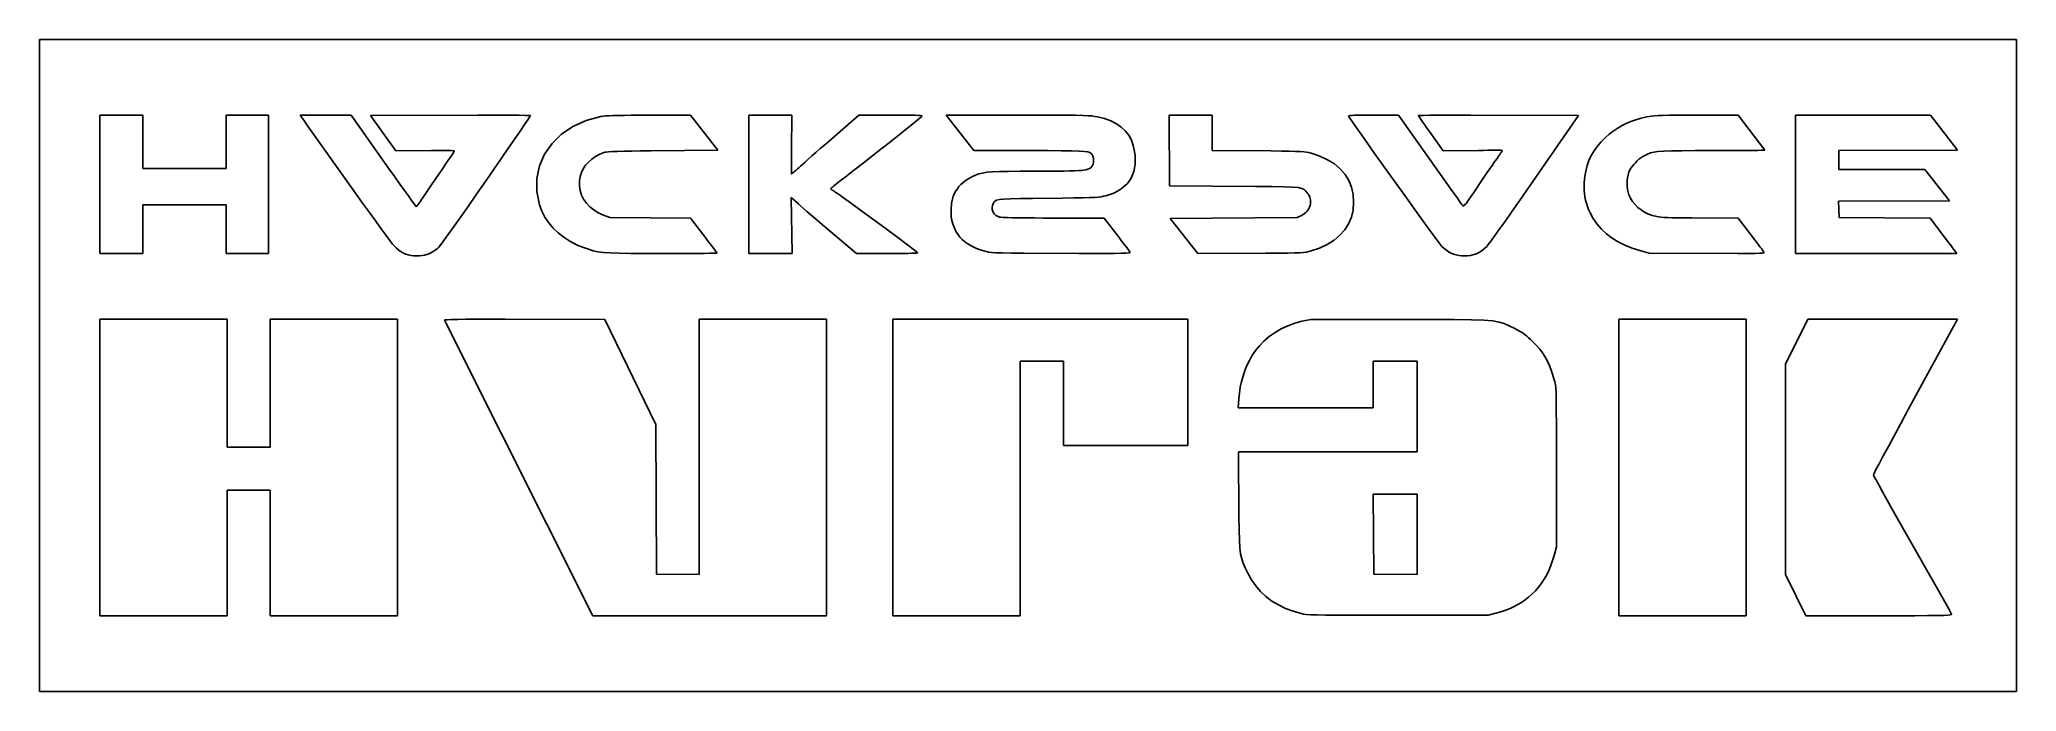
# Model space of a CAD drawing. Extents: x 56 to 960, y 54 to 352.
import ezdxf

# ---------------------------------------------------------------- set-up
doc = ezdxf.new("R2010")
doc.units = 0
doc.layers.get('0').update_dxf_attribs({"linetype": 'CONTINUOUS'})

msp = doc.modelspace()

# ---------------------------------------------------------------- linework, layer by layer
for p, q in [((56.07, 352.16), (56.07, 53.8)), ((960.16, 352.16), (56.07, 352.16)), ((960.16, 53.8), (960.16, 352.16)), ((83.63, 254.2), (83.63, 317.58)), ((83.63, 317.58), (103.33, 317.58)), ((103.33, 317.58), (103.33, 293.17)), ((141.44, 293.17), (141.44, 317.58)), ((141.44, 317.58), (160.71, 317.58)), ((160.71, 317.58), (160.71, 254.2)), ((177.25, 314.75), (175.2, 317.58)), ((175.2, 317.58), (198.61, 317.54)), ((198.61, 317.54), (216.03, 292.82)), ((207.36, 317.37), (256.56, 317.5)), ((219.07, 301.24), (207.36, 317.37)), ((256.56, 317.5), (267.36, 317.5)), ((267.36, 317.5), (271.79, 317.49)), ((271.79, 317.49), (275.43, 317.47)), ((275.43, 317.47), (278.16, 317.45)), ((278.16, 317.45), (279.9, 317.43)), ((280.22, 316.88), (279.3, 315.47)), ((279.9, 317.43), (280.52, 317.39)), ((280.52, 317.39), (280.22, 316.88)), ((305.98, 315.12), (312.69, 316.91)), ((312.69, 316.91), (313.63, 317.05)), ((313.63, 317.05), (314.85, 317.17)), ((314.85, 317.17), (316.4, 317.26)), ((316.4, 317.26), (318.31, 317.35)), ((318.31, 317.35), (320.64, 317.41)), ((320.64, 317.41), (323.42, 317.46)), ((323.42, 317.46), (326.69, 317.5)), ((326.69, 317.5), (330.5, 317.53)), ((330.5, 317.53), (353.82, 317.58)), ((353.82, 317.58), (366.25, 301.52)), ((380.4, 254.2), (380.4, 317.58)), ((380.4, 317.58), (400.17, 317.58)), ((400.17, 317.58), (400.01, 301.67)), ((417.27, 305.86), (430.72, 317.56)), ((430.72, 317.56), (449.28, 317.57)), ((449.28, 317.57), (452.38, 317.56)), ((452.38, 317.56), (454.83, 317.53)), ((454.83, 317.53), (456.7, 317.5)), ((456.7, 317.5), (458.06, 317.44)), ((459.61, 316.99), (458, 315.64)), ((458.06, 317.44), (458.97, 317.36)), ((458.97, 317.36), (459.49, 317.27)), ((459.49, 317.27), (459.68, 317.14)), ((459.68, 317.14), (459.61, 316.99)), ((470.69, 317.58), (512.46, 317.57)), ((483.3, 301.31), (470.69, 317.58)), ((512.46, 317.57), (519.75, 317.56)), ((519.75, 317.56), (525.48, 317.53)), ((525.48, 317.53), (529.87, 317.48)), ((529.87, 317.48), (533.16, 317.41)), ((533.16, 317.41), (535.57, 317.31)), ((535.57, 317.31), (537.35, 317.17)), ((537.35, 317.17), (538.72, 316.99)), ((538.72, 316.99), (539.92, 316.77)), ((539.92, 316.77), (543.13, 315.96)), ((572.89, 285.25), (572.67, 317.58)), ((572.67, 317.58), (592.38, 317.58)), ((592.38, 317.58), (592.38, 301.36)), ((654.74, 317.04), (654.76, 317.17)), ((656.66, 314.19), (654.74, 317.04)), ((654.76, 317.17), (655.01, 317.28)), ((655.01, 317.28), (655.51, 317.37)), ((655.51, 317.37), (656.32, 317.44)), ((656.32, 317.44), (657.45, 317.5)), ((657.45, 317.5), (658.95, 317.53)), ((658.95, 317.53), (660.85, 317.56)), ((660.85, 317.56), (663.18, 317.57)), ((663.18, 317.57), (677.52, 317.58)), ((677.52, 317.58), (701.15, 284.17)), ((686.7, 317.4), (687.32, 317.43)), ((686.76, 317.24), (686.7, 317.4)), ((686.99, 316.83), (686.76, 317.24)), ((687.39, 316.21), (686.99, 316.83)), ((687.32, 317.43), (689.05, 317.46)), ((689.05, 317.46), (691.79, 317.48)), ((691.79, 317.48), (695.42, 317.49)), ((695.42, 317.49), (699.85, 317.5)), ((699.85, 317.5), (710.66, 317.5)), ((710.66, 317.5), (759.85, 317.37)), ((759.85, 317.37), (736.28, 283.25)), ((788.52, 316.12), (791.08, 316.74)), ((791.08, 316.74), (792.15, 316.95)), ((792.15, 316.95), (793.31, 317.11)), ((793.31, 317.11), (794.67, 317.25)), ((794.67, 317.25), (796.35, 317.35)), ((796.35, 317.35), (798.48, 317.43)), ((798.48, 317.43), (801.16, 317.48)), ((801.16, 317.48), (804.53, 317.52)), ((804.53, 317.52), (808.7, 317.54)), ((808.7, 317.54), (832.86, 317.58)), ((832.86, 317.58), (845.04, 301.55)), ((859.17, 254.2), (859.17, 317.58)), ((859.17, 317.58), (920.81, 317.58)), ((920.81, 317.58), (933.24, 301.52)), ((178.38, 313.16), (177.25, 314.75)), ((178.38, 313.16), (200.53, 281.91)), ((275.82, 310.29), (273.37, 306.69)), ((277.81, 313.24), (275.82, 310.29)), ((279.3, 315.47), (277.81, 313.24)), ((290.45, 304.53), (294.78, 308.81)), ((294.78, 308.81), (299.98, 312.39)), ((299.98, 312.39), (305.98, 315.12)), ((450.04, 309.25), (444.63, 304.95)), ((454.65, 312.94), (450.04, 309.25)), ((458, 315.64), (454.65, 312.94)), ((543.13, 315.96), (546, 314.92)), ((546, 314.92), (548.53, 313.64)), ((548.53, 313.64), (550.73, 312.12)), ((550.73, 312.12), (552.6, 310.37)), ((552.6, 310.37), (554.15, 308.37)), ((554.15, 308.37), (555.38, 306.13)), ((660.73, 308.39), (656.66, 314.19)), ((666.32, 300.49), (660.73, 308.39)), ((687.93, 315.4), (687.39, 316.21)), ((688.59, 314.42), (687.93, 315.4)), ((689.37, 313.29), (688.59, 314.42)), ((690.25, 312.03), (689.37, 313.29)), ((691.2, 310.68), (690.25, 312.03)), ((697.94, 301.29), (691.2, 310.68)), ((772.17, 307.37), (773.88, 308.87)), ((773.88, 308.87), (775.67, 310.25)), ((775.67, 310.25), (777.54, 311.51)), ((777.54, 311.51), (779.52, 312.65)), ((779.52, 312.65), (781.6, 313.68)), ((781.6, 313.68), (783.78, 314.6)), ((783.78, 314.6), (786.09, 315.41)), ((786.09, 315.41), (788.52, 316.12)), ((235.29, 301.4), (219.07, 301.24)), ((237.76, 301.41), (235.29, 301.4)), ((239.9, 301.41), (237.76, 301.41)), ((241.71, 301.39), (239.9, 301.41)), ((243.2, 301.36), (241.71, 301.39)), ((244.35, 301.31), (243.2, 301.36)), ((243.55, 297.71), (244.28, 298.8)), ((244.28, 298.8), (244.88, 299.7)), ((245.16, 301.25), (244.35, 301.31)), ((244.88, 299.7), (245.34, 300.4)), ((245.64, 301.18), (245.16, 301.25)), ((245.34, 300.4), (245.64, 300.88)), ((245.77, 301.09), (245.64, 301.18)), ((245.64, 300.88), (245.77, 301.09)), ((270.53, 302.54), (267.36, 297.91)), ((273.37, 306.69), (270.53, 302.54)), ((284.73, 294.28), (287.07, 299.64)), ((287.07, 299.64), (290.45, 304.53)), ((310.38, 298.63), (308.62, 297.43)), ((312.37, 299.68), (310.38, 298.63)), ((314.58, 300.58), (312.37, 299.68)), ((315.17, 300.68), (314.58, 300.58)), ((316.33, 300.78), (315.17, 300.68)), ((318.07, 300.88), (316.33, 300.78)), ((320.39, 300.96), (318.07, 300.88)), ((323.31, 301.04), (320.39, 300.96)), ((326.83, 301.11), (323.31, 301.04)), ((330.97, 301.18), (326.83, 301.11)), ((335.72, 301.24), (330.97, 301.18)), ((366.25, 301.52), (335.72, 301.24)), ((399.99, 299.39), (399.98, 297.29)), ((400.01, 301.67), (399.99, 299.39)), ((407.63, 297.38), (409.3, 298.86)), ((409.3, 298.86), (411.14, 300.49)), ((411.14, 300.49), (413.12, 302.22)), ((413.12, 302.22), (415.17, 304.03)), ((415.17, 304.03), (417.27, 305.86)), ((438.9, 300.42), (433.32, 296.03)), ((444.63, 304.95), (438.9, 300.42)), ((516.99, 301.3), (483.3, 301.31)), ((523.26, 301.29), (516.99, 301.3)), ((528.01, 301.24), (523.26, 301.29)), ((531.46, 301.14), (528.01, 301.24)), ((533.85, 300.98), (531.46, 301.14)), ((535.42, 300.75), (533.85, 300.98)), ((536.4, 300.42), (535.42, 300.75)), ((537.02, 299.98), (536.4, 300.42)), ((537.53, 299.42), (537.02, 299.98)), ((537.63, 299.28), (537.53, 299.42)), ((537.72, 299.07), (537.63, 299.28)), ((537.8, 298.82), (537.72, 299.07)), ((537.88, 298.54), (537.8, 298.82)), ((537.95, 298.22), (537.88, 298.54)), ((555.38, 306.13), (556.28, 303.63)), ((556.28, 303.63), (556.88, 300.88)), ((556.88, 300.88), (557.11, 298.86)), ((557.11, 298.86), (557.19, 296.93)), ((592.38, 301.36), (619.23, 301.16)), ((619.23, 301.16), (623.98, 301.11)), ((623.98, 301.11), (627.68, 301.06)), ((627.68, 301.06), (630.51, 300.98)), ((630.51, 300.98), (632.64, 300.89)), ((632.64, 300.89), (634.23, 300.76)), ((634.23, 300.76), (635.47, 300.59)), ((635.47, 300.59), (636.52, 300.38)), ((636.52, 300.38), (637.56, 300.11)), ((637.56, 300.11), (641.57, 298.79)), ((641.57, 298.79), (645.14, 297.15)), ((672.83, 291.37), (666.32, 300.49)), ((713.97, 301.42), (697.94, 301.29)), ((716.27, 301.44), (713.97, 301.42)), ((718.39, 301.45), (716.27, 301.44)), ((720.28, 301.46), (718.39, 301.45)), ((721.93, 301.46), (720.28, 301.46)), ((723.27, 301.46), (721.93, 301.46)), ((722.63, 297.78), (723.08, 298.42)), ((723.08, 298.42), (723.5, 299.02)), ((724.28, 301.45), (723.27, 301.46)), ((723.5, 299.02), (723.89, 299.58)), ((723.89, 299.58), (724.24, 300.09)), ((724.24, 300.09), (724.54, 300.53)), ((724.91, 301.44), (724.28, 301.45)), ((724.54, 300.53), (724.79, 300.89)), ((724.79, 300.89), (724.98, 301.17)), ((725.13, 301.42), (724.91, 301.44)), ((724.98, 301.17), (725.09, 301.35)), ((725.09, 301.35), (725.13, 301.42)), ((764.66, 296.8), (765.72, 299.07)), ((765.72, 299.07), (767, 301.26)), ((767, 301.26), (768.5, 303.37)), ((768.5, 303.37), (770.23, 305.4)), ((770.23, 305.4), (772.17, 307.37)), ((789.29, 298.64), (788.41, 298.04)), ((790.15, 299.13), (789.29, 298.64)), ((791.45, 299.76), (790.15, 299.13)), ((792.74, 300.26), (791.45, 299.76)), ((794.26, 300.63), (792.74, 300.26)), ((796.22, 300.91), (794.26, 300.63)), ((798.87, 301.09), (796.22, 300.91)), ((802.44, 301.21), (798.87, 301.09)), ((807.15, 301.27), (802.44, 301.21)), ((813.24, 301.3), (807.15, 301.27)), ((825.25, 301.31), (813.24, 301.3)), ((829.32, 301.32), (825.25, 301.31)), ((833.08, 301.34), (829.32, 301.32)), ((836.44, 301.36), (833.08, 301.34)), ((839.35, 301.39), (836.44, 301.36)), ((841.74, 301.43), (839.35, 301.39)), ((843.53, 301.47), (841.74, 301.43)), ((844.65, 301.51), (843.53, 301.47)), ((845.04, 301.55), (844.65, 301.51)), ((933.24, 301.52), (878.87, 301.3)), ((878.87, 301.3), (878.87, 292.74)), ((103.33, 293.17), (141.44, 293.17)), ((216.03, 292.82), (218.53, 289.28)), ((238.64, 290.5), (234.32, 284.15)), ((238.64, 290.5), (240.79, 293.64)), ((240.79, 293.64), (241.79, 295.11)), ((241.79, 295.11), (242.71, 296.47)), ((242.71, 296.47), (243.55, 297.71)), ((267.36, 297.91), (260.26, 287.6)), ((283.5, 288.55), (284.73, 294.28)), ((303.35, 289.41), (303.03, 287.43)), ((303.91, 291.27), (303.35, 289.41)), ((304.73, 293.01), (303.91, 291.27)), ((305.79, 294.62), (304.73, 293.01)), ((307.08, 296.09), (305.79, 294.62)), ((308.62, 297.43), (307.08, 296.09)), ((399.98, 297.29), (399.97, 295.41)), ((399.97, 295.41), (399.97, 293.78)), ((399.97, 293.78), (399.97, 292.45)), ((399.97, 292.45), (399.99, 291.45)), ((399.99, 291.45), (400, 290.82)), ((400, 290.82), (400.03, 290.6)), ((400.03, 290.6), (400.11, 290.66)), ((400.11, 290.66), (400.32, 290.83)), ((400.32, 290.83), (400.63, 291.09)), ((400.63, 291.09), (401.04, 291.45)), ((401.04, 291.45), (401.53, 291.89)), ((401.53, 291.89), (402.1, 292.39)), ((402.1, 292.39), (402.72, 292.95)), ((402.72, 292.95), (403.39, 293.56)), ((403.39, 293.56), (404.09, 294.21)), ((404.09, 294.21), (404.98, 295.02)), ((404.98, 295.02), (406.17, 296.09)), ((406.17, 296.09), (407.63, 297.38)), ((428.37, 292.15), (424.51, 289.16)), ((433.32, 296.03), (428.37, 292.15)), ((481.33, 288.77), (482.5, 289.36)), ((482.5, 289.36), (484.09, 290.07)), ((484.09, 290.07), (485.62, 290.63)), ((485.62, 290.63), (487.29, 291.06)), ((487.29, 291.06), (489.28, 291.38)), ((489.28, 291.38), (491.81, 291.6)), ((491.81, 291.6), (495.05, 291.75)), ((495.05, 291.75), (499.2, 291.83)), ((499.2, 291.83), (504.46, 291.87)), ((504.46, 291.87), (514.62, 291.89)), ((514.62, 291.89), (518.1, 291.91)), ((518.1, 291.91), (521.39, 291.94)), ((521.39, 291.94), (524.43, 291.98)), ((524.43, 291.98), (527.14, 292.04)), ((527.14, 292.04), (529.46, 292.1)), ((529.46, 292.1), (531.34, 292.16)), ((531.34, 292.16), (532.7, 292.23)), ((532.7, 292.23), (533.48, 292.31)), ((533.48, 292.31), (534.54, 292.52)), ((534.54, 292.52), (535.44, 292.79)), ((535.44, 292.79), (536.2, 293.12)), ((536.2, 293.12), (536.83, 293.51)), ((536.83, 293.51), (537.31, 293.99)), ((537.31, 293.99), (537.68, 294.55)), ((537.68, 294.55), (537.93, 295.2)), ((537.93, 295.2), (538.06, 295.95)), ((538.01, 297.88), (537.95, 298.22)), ((538.06, 297.53), (538.01, 297.88)), ((538.09, 297.16), (538.06, 297.53)), ((538.06, 295.95), (538.1, 296.8)), ((538.1, 296.8), (538.09, 297.16)), ((555.96, 290.19), (555.26, 288.75)), ((556.5, 291.73), (555.96, 290.19)), ((556.89, 293.36), (556.5, 291.73)), ((557.12, 295.1), (556.89, 293.36)), ((557.19, 296.93), (557.12, 295.1)), ((645.14, 297.15), (648.26, 295.21)), ((648.26, 295.21), (650.91, 292.97)), ((650.91, 292.97), (653.1, 290.43)), ((653.1, 290.43), (654.82, 287.62)), ((679.63, 281.88), (672.83, 291.37)), ((716.15, 288.34), (718.46, 291.73)), ((718.46, 291.73), (719.52, 293.29)), ((719.52, 293.29), (720.5, 294.71)), ((720.5, 294.71), (721.36, 295.96)), ((721.36, 295.96), (722.08, 297)), ((722.08, 297), (722.63, 297.78)), ((762.51, 286.75), (762.74, 289.42)), ((762.74, 289.42), (763.17, 291.98)), ((763.17, 291.98), (763.81, 294.44)), ((763.81, 294.44), (764.66, 296.8)), ((782.58, 290.18), (782.32, 288.9)), ((782.93, 291.38), (782.58, 290.18)), ((783.38, 292.45), (782.93, 291.38)), ((783.84, 293.26), (783.38, 292.45)), ((784.42, 294.1), (783.84, 293.26)), ((785.1, 294.95), (784.42, 294.1)), ((785.86, 295.79), (785.1, 294.95)), ((786.68, 296.59), (785.86, 295.79)), ((787.53, 297.35), (786.68, 296.59)), ((788.41, 298.04), (787.53, 297.35)), ((878.87, 292.74), (918.22, 292.74)), ((918.22, 292.74), (929.52, 278.4)), ((203.84, 277.29), (200.53, 281.91)), ((218.53, 289.28), (220.85, 286.02)), ((220.85, 286.02), (222.93, 283.09)), ((222.93, 283.09), (224.74, 280.56)), ((224.74, 280.56), (226.23, 278.49)), ((231.23, 279.59), (231.8, 280.43)), ((231.8, 280.43), (232.52, 281.5)), ((234.32, 284.15), (232.52, 281.5)), ((255.93, 281.35), (252.07, 275.8)), ((260.26, 287.6), (255.93, 281.35)), ((283.48, 282.57), (283.5, 288.55)), ((284.73, 276.46), (283.48, 282.57)), ((303.03, 287.43), (302.99, 285.19)), ((302.99, 285.19), (303.29, 283.03)), ((303.29, 283.03), (303.93, 280.98)), ((303.93, 280.98), (304.88, 279.05)), ((417.96, 283.86), (417.95, 283.75)), ((417.95, 283.75), (418.07, 283.66)), ((418.12, 284.07), (417.96, 283.86)), ((418.07, 283.66), (418.29, 283.5)), ((418.41, 284.37), (418.12, 284.07)), ((418.29, 283.5), (418.6, 283.28)), ((418.82, 284.74), (418.41, 284.37)), ((418.6, 283.28), (418.98, 283.01)), ((419.34, 285.19), (418.82, 284.74)), ((418.98, 283.01), (419.44, 282.7)), ((419.95, 285.69), (419.34, 285.19)), ((419.44, 282.7), (419.95, 282.35)), ((420.64, 286.24), (419.95, 285.69)), ((419.95, 282.35), (420.51, 281.97)), ((420.51, 281.97), (421.11, 281.58)), ((421.41, 286.82), (420.64, 286.24)), ((421.11, 281.58), (421.73, 281.16)), ((422.23, 287.43), (421.41, 286.82)), ((421.73, 281.16), (423.7, 279.77)), ((424.51, 289.16), (422.23, 287.43)), ((473.71, 279.79), (473.94, 280.41)), ((473.94, 280.41), (474.22, 281.07)), ((474.22, 281.07), (474.56, 281.78)), ((474.56, 281.78), (475.14, 282.85)), ((475.14, 282.85), (475.8, 283.88)), ((475.8, 283.88), (476.54, 284.84)), ((476.54, 284.84), (477.36, 285.75)), ((477.36, 285.75), (478.24, 286.6)), ((478.24, 286.6), (479.2, 287.38)), ((479.2, 287.38), (480.23, 288.11)), ((480.23, 288.11), (481.33, 288.77)), ((542.68, 280.4), (541.61, 280.19)), ((543.7, 280.67), (542.68, 280.4)), ((545.13, 281.09), (543.7, 280.67)), ((546.44, 281.54), (545.13, 281.09)), ((547.65, 282.04), (546.44, 281.54)), ((548.77, 282.58), (547.65, 282.04)), ((549.8, 283.17), (548.77, 282.58)), ((550.78, 283.81), (549.8, 283.17)), ((551.69, 284.53), (550.78, 283.81)), ((552.56, 285.31), (551.69, 284.53)), ((553.4, 286.18), (552.56, 285.31)), ((554.41, 287.41), (553.4, 286.18)), ((555.26, 288.75), (554.41, 287.41)), ((612.11, 284.96), (572.89, 285.25)), ((619.55, 284.9), (612.11, 284.96)), ((625.06, 284.8), (619.55, 284.9)), ((628.98, 284.65), (625.06, 284.8)), ((631.63, 284.41), (628.98, 284.65)), ((633.31, 284.05), (631.63, 284.41)), ((634.35, 283.56), (633.31, 284.05)), ((635.08, 282.89), (634.35, 283.56)), ((635.79, 282.02), (635.08, 282.89)), ((636.21, 281.49), (635.79, 282.02)), ((636.56, 280.97), (636.21, 281.49)), ((636.84, 280.46), (636.56, 280.97)), ((637.05, 279.94), (636.84, 280.46)), ((654.82, 287.62), (656.05, 284.53)), ((656.05, 284.53), (656.79, 281.18)), ((656.79, 281.18), (657.04, 277.57)), ((686.1, 272.89), (679.63, 281.88)), ((701.15, 284.17), (704.46, 279.51)), ((710.53, 280.07), (711.97, 282.18)), ((711.97, 282.18), (716.15, 288.34)), ((736.28, 283.25), (732.82, 278.27)), ((762.47, 284.97), (762.51, 286.75)), ((762.5, 283.29), (762.47, 284.97)), ((762.61, 281.69), (762.5, 283.29)), ((762.8, 280.16), (762.61, 281.69)), ((782.16, 287.57), (782.11, 286.2)), ((782.11, 286.2), (782.16, 284.84)), ((782.32, 288.9), (782.16, 287.57)), ((782.16, 284.84), (782.31, 283.51)), ((782.31, 283.51), (782.57, 282.25)), ((782.57, 282.25), (782.93, 281.09)), ((782.93, 281.09), (783.65, 279.51)), ((103.33, 276.47), (103.33, 254.2)), ((141.44, 276.47), (103.33, 276.47)), ((141.44, 254.2), (141.44, 276.47)), ((206.95, 272.95), (203.84, 277.29)), ((209.81, 268.99), (206.95, 272.95)), ((226.23, 278.49), (227.36, 276.94)), ((227.36, 276.94), (228.09, 275.96)), ((228.09, 275.96), (228.37, 275.63)), ((228.37, 275.63), (228.45, 275.69)), ((228.45, 275.69), (228.61, 275.88)), ((228.61, 275.88), (228.84, 276.17)), ((228.84, 276.17), (229.13, 276.57)), ((229.13, 276.57), (229.48, 277.05)), ((229.48, 277.05), (229.87, 277.6)), ((229.87, 277.6), (230.3, 278.21)), ((230.3, 278.21), (230.76, 278.88)), ((230.76, 278.88), (231.23, 279.59)), ((252.07, 275.8), (248.67, 270.96)), ((285.81, 273.59), (284.73, 276.46)), ((287.22, 270.86), (285.81, 273.59)), ((304.88, 279.05), (306.13, 277.25)), ((306.13, 277.25), (307.68, 275.61)), ((307.68, 275.61), (309.51, 274.15)), ((309.51, 274.15), (311.61, 272.87)), ((311.61, 272.87), (313.96, 271.8)), ((313.96, 271.8), (316.81, 270.7)), ((403.11, 276.9), (399.87, 279.8)), ((399.87, 279.8), (400.2, 254.2)), ((404.12, 276.01), (403.11, 276.9)), ((405.44, 274.88), (404.12, 276.01)), ((407.02, 273.51), (405.44, 274.88)), ((410.8, 270.28), (407.02, 273.51)), ((423.7, 279.77), (427.32, 277.14)), ((427.32, 277.14), (432.1, 273.64)), ((432.1, 273.64), (437.56, 269.62)), ((472.95, 273.81), (473.01, 275.25)), ((472.96, 272.47), (472.95, 273.81)), ((473.04, 271.21), (472.96, 272.47)), ((473.01, 275.25), (473.07, 276.23)), ((473.07, 276.23), (473.15, 277.08)), ((473.15, 277.08), (473.24, 277.84)), ((473.24, 277.84), (473.37, 278.53)), ((473.37, 278.53), (473.52, 279.17)), ((473.52, 279.17), (473.71, 279.79)), ((491.9, 276.14), (491.77, 275.28)), ((491.77, 275.28), (491.8, 274.44)), ((491.8, 274.44), (492, 273.65)), ((492.2, 277.01), (491.9, 276.14)), ((492, 273.65), (492.34, 272.92)), ((492.53, 277.68), (492.2, 277.01)), ((492.34, 272.92), (492.83, 272.26)), ((492.97, 278.21), (492.53, 277.68)), ((492.83, 272.26), (493.46, 271.7)), ((493.73, 278.6), (492.97, 278.21)), ((493.46, 271.7), (494.21, 271.25)), ((495.04, 278.89), (493.73, 278.6)), ((494.21, 271.25), (495.08, 270.92)), ((497.12, 279.1), (495.04, 278.89)), ((500.18, 279.24), (497.12, 279.1)), ((504.44, 279.34), (500.18, 279.24)), ((510.12, 279.42), (504.44, 279.34)), ((523.95, 279.57), (510.12, 279.42)), ((529.14, 279.64), (523.95, 279.57)), ((533.19, 279.71), (529.14, 279.64)), ((536.28, 279.79), (533.19, 279.71)), ((538.59, 279.9), (536.28, 279.79)), ((540.3, 280.03), (538.59, 279.9)), ((541.61, 280.19), (540.3, 280.03)), ((631.14, 270.69), (633.17, 271.69)), ((633.17, 271.69), (633.93, 272.1)), ((633.93, 272.1), (634.61, 272.56)), ((634.61, 272.56), (635.22, 273.05)), ((635.22, 273.05), (635.75, 273.59)), ((635.75, 273.59), (636.2, 274.17)), ((636.2, 274.17), (636.57, 274.79)), ((636.57, 274.79), (636.87, 275.45)), ((636.87, 275.45), (637.09, 276.15)), ((637.2, 279.4), (637.05, 279.94)), ((637.09, 276.15), (637.23, 276.89)), ((637.29, 278.84), (637.2, 279.4)), ((637.23, 276.89), (637.3, 277.59)), ((637.32, 278.24), (637.29, 278.84)), ((637.3, 277.59), (637.32, 278.24)), ((656.78, 274.13), (656, 270.88)), ((657.04, 277.57), (656.78, 274.13)), ((691.64, 265.25), (686.1, 272.89)), ((704.46, 279.51), (705.62, 277.88)), ((705.62, 277.88), (706.41, 276.79)), ((706.41, 276.79), (706.76, 276.31)), ((706.76, 276.31), (706.97, 276.1)), ((706.97, 276.1), (707.21, 276.03)), ((707.21, 276.03), (707.52, 276.18)), ((707.52, 276.18), (707.96, 276.59)), ((707.96, 276.59), (708.58, 277.34)), ((708.58, 277.34), (709.42, 278.48)), ((709.42, 278.48), (710.53, 280.07)), ((729.56, 273.62), (726.57, 269.38)), ((732.82, 278.27), (729.56, 273.62)), ((763.08, 278.67), (762.8, 280.16)), ((763.45, 277.22), (763.08, 278.67)), ((763.92, 275.79), (763.45, 277.22)), ((764.47, 274.36), (763.92, 275.79)), ((765.13, 272.91), (764.47, 274.36)), ((766.62, 270.21), (765.13, 272.91)), ((783.65, 279.51), (784.59, 278.01)), ((784.59, 278.01), (785.72, 276.62)), ((785.72, 276.62), (787.03, 275.34)), ((787.03, 275.34), (788.5, 274.19)), ((788.5, 274.19), (790.11, 273.18)), ((790.11, 273.18), (791.86, 272.31)), ((791.86, 272.31), (793.72, 271.62)), ((793.72, 271.62), (795.68, 271.1)), ((929.52, 278.4), (878.84, 278.17)), ((878.84, 278.17), (879.09, 270.69)), ((212.37, 265.49), (209.81, 268.99)), ((214.55, 262.52), (212.37, 265.49)), ((216.3, 260.18), (214.55, 262.52)), ((243.27, 263.37), (241.27, 260.62)), ((245.74, 266.82), (243.27, 263.37)), ((248.67, 270.96), (245.74, 266.82)), ((288.94, 268.28), (287.22, 270.86)), ((290.95, 265.87), (288.94, 268.28)), ((293.23, 263.66), (290.95, 265.87)), ((295.78, 261.64), (293.23, 263.66)), ((316.81, 270.7), (353.8, 270.42)), ((353.8, 270.42), (360.9, 261.14)), ((415.11, 266.59), (410.8, 270.28)), ((429.7, 254.2), (415.11, 266.59)), ((437.56, 269.62), (443.19, 265.46)), ((443.19, 265.46), (448.51, 261.51)), ((473.19, 270.01), (473.04, 271.21)), ((473.42, 268.86), (473.19, 270.01)), ((473.73, 267.74), (473.42, 268.86)), ((474.12, 266.63), (473.73, 267.74)), ((474.59, 265.51), (474.12, 266.63)), ((475.16, 264.36), (474.59, 265.51)), ((475.95, 263.02), (475.16, 264.36)), ((476.89, 261.78), (475.95, 263.02)), ((495.08, 270.92), (495.71, 270.83)), ((495.71, 270.83), (496.93, 270.75)), ((496.93, 270.75), (498.7, 270.68)), ((498.7, 270.68), (501.02, 270.62)), ((501.02, 270.62), (503.84, 270.57)), ((503.84, 270.57), (507.15, 270.53)), ((507.15, 270.53), (510.93, 270.5)), ((510.93, 270.5), (515.15, 270.48)), ((515.15, 270.48), (542.92, 270.47)), ((542.92, 270.47), (549.74, 261.55)), ((573.07, 270.26), (631.14, 270.69)), ((585.74, 254.16), (573.07, 270.26)), ((650.75, 262.55), (648.08, 260.3)), ((652.97, 265.07), (650.75, 262.55)), ((654.73, 267.86), (652.97, 265.07)), ((656, 270.88), (654.73, 267.86)), ((695.61, 259.84), (691.64, 265.25)), ((721.67, 262.49), (719.88, 260.03)), ((723.92, 265.64), (721.67, 262.49)), ((726.57, 269.38), (723.92, 265.64)), ((768.38, 267.69), (766.62, 270.21)), ((770.42, 265.36), (768.38, 267.69)), ((772.72, 263.22), (770.42, 265.36)), ((775.27, 261.28), (772.72, 263.22)), ((795.68, 271.1), (796.52, 270.96)), ((796.52, 270.96), (797.58, 270.83)), ((797.58, 270.83), (798.93, 270.73)), ((798.93, 270.73), (800.6, 270.65)), ((800.6, 270.65), (802.65, 270.59)), ((802.65, 270.59), (805.14, 270.54)), ((805.14, 270.54), (808.11, 270.51)), ((808.11, 270.51), (811.61, 270.49)), ((811.61, 270.49), (832.84, 270.47)), ((840.38, 260.58), (832.84, 270.47)), ((879.09, 270.69), (920.63, 270.42)), ((928.2, 260.47), (920.63, 270.42)), ((103.33, 254.2), (83.63, 254.2)), ((160.71, 254.2), (141.44, 254.2)), ((217.55, 258.55), (216.3, 260.18)), ((218.25, 257.71), (217.55, 258.55)), ((219.31, 256.68), (218.25, 257.71)), ((220.35, 255.8), (219.31, 256.68)), ((221.39, 255.06), (220.35, 255.8)), ((222.45, 254.46), (221.39, 255.06)), ((223.54, 253.98), (222.45, 254.46)), ((224.67, 253.61), (223.54, 253.98)), ((225.88, 253.37), (224.67, 253.61)), ((227.16, 253.22), (225.88, 253.37)), ((228.55, 253.17), (227.16, 253.22)), ((229.81, 253.2), (228.55, 253.17)), ((230.98, 253.3), (229.81, 253.2)), ((232.08, 253.49), (230.98, 253.3)), ((233.12, 253.75), (232.08, 253.49)), ((234.11, 254.1), (233.12, 253.75)), ((235.09, 254.55), (234.11, 254.1)), ((236.05, 255.1), (235.09, 254.55)), ((237.02, 255.76), (236.05, 255.1)), ((238.01, 256.53), (237.02, 255.76)), ((238.64, 257.21), (238.01, 256.53)), ((239.73, 258.57), (238.64, 257.21)), ((241.27, 260.62), (239.73, 258.57)), ((298.57, 259.84), (295.78, 261.64)), ((301.59, 258.27), (298.57, 259.84)), ((304.82, 256.95), (301.59, 258.27)), ((307.11, 256.16), (304.82, 256.95)), ((309.21, 255.53), (307.11, 256.16)), ((311.4, 255.06), (309.21, 255.53)), ((313.92, 254.71), (311.4, 255.06)), ((317.06, 254.47), (313.92, 254.71)), ((321.08, 254.32), (317.06, 254.47)), ((326.24, 254.24), (321.08, 254.32)), ((332.81, 254.21), (326.24, 254.24)), ((341.06, 254.2), (332.81, 254.21)), ((345.5, 254.2), (341.06, 254.2)), ((349.68, 254.22), (345.5, 254.2)), ((353.54, 254.23), (349.68, 254.22)), ((357, 254.26), (353.54, 254.23)), ((359.99, 254.29), (357, 254.26)), ((362.44, 254.32), (359.99, 254.29)), ((360.9, 261.14), (361.91, 259.8)), ((361.91, 259.8), (362.85, 258.56)), ((364.28, 254.36), (362.44, 254.32)), ((362.85, 258.56), (363.69, 257.44)), ((363.69, 257.44), (364.42, 256.46)), ((365.44, 254.4), (364.28, 254.36)), ((364.42, 256.46), (365.02, 255.64)), ((365.02, 255.64), (365.46, 255.02)), ((365.84, 254.44), (365.44, 254.4)), ((365.46, 255.02), (365.74, 254.61)), ((365.74, 254.61), (365.84, 254.44)), ((400.2, 254.2), (380.4, 254.2)), ((446.56, 254.21), (429.7, 254.2)), ((449, 254.22), (446.56, 254.21)), ((448.51, 261.51), (453.02, 258.14)), ((451.21, 254.25), (449, 254.22)), ((453.13, 254.29), (451.21, 254.25)), ((453.02, 258.14), (456.24, 255.71)), ((454.76, 254.33), (453.13, 254.29)), ((456.05, 254.38), (454.76, 254.33)), ((456.99, 254.44), (456.05, 254.38)), ((456.24, 255.71), (457.68, 254.58)), ((457.54, 254.51), (456.99, 254.44)), ((457.68, 254.58), (457.54, 254.51)), ((477.96, 260.63), (476.89, 261.78)), ((479.18, 259.58), (477.96, 260.63)), ((480.57, 258.61), (479.18, 259.58)), ((482.14, 257.71), (480.57, 258.61)), ((483.88, 256.88), (482.14, 257.71)), ((485.82, 256.11), (483.88, 256.88)), ((487.96, 255.4), (485.82, 256.11)), ((488.94, 255.12), (487.96, 255.4)), ((490, 254.9), (488.94, 255.12)), ((491.4, 254.72), (490, 254.9)), ((493.45, 254.6), (491.4, 254.72)), ((496.42, 254.5), (493.45, 254.6)), ((500.59, 254.44), (496.42, 254.5)), ((506.24, 254.39), (500.59, 254.44)), ((531.42, 254.27), (506.24, 254.39)), ((538.17, 254.25), (531.42, 254.27)), ((543.54, 254.26), (538.17, 254.25)), ((547.68, 254.28), (543.54, 254.26)), ((550.72, 254.32), (547.68, 254.28)), ((549.74, 261.55), (550.73, 260.24)), ((552.81, 254.39), (550.72, 254.32)), ((550.73, 260.24), (551.66, 259.02)), ((551.66, 259.02), (552.5, 257.91)), ((552.5, 257.91), (553.24, 256.93)), ((554.1, 254.48), (552.81, 254.39)), ((553.24, 256.93), (553.86, 256.09)), ((553.86, 256.09), (554.35, 255.44)), ((554.72, 254.61), (554.1, 254.48)), ((554.35, 255.44), (554.68, 254.99)), ((554.68, 254.99), (554.83, 254.76)), ((554.83, 254.76), (554.72, 254.61)), ((616.94, 254.34), (585.74, 254.16)), ((622.49, 254.39), (616.94, 254.34)), ((626.77, 254.44), (622.49, 254.39)), ((630.01, 254.51), (626.77, 254.44)), ((632.39, 254.6), (630.01, 254.51)), ((634.13, 254.73), (632.39, 254.6)), ((635.43, 254.9), (634.13, 254.73)), ((636.51, 255.11), (635.43, 254.9)), ((637.56, 255.39), (636.51, 255.11)), ((641.47, 256.7), (637.56, 255.39)), ((644.99, 258.34), (641.47, 256.7)), ((648.08, 260.3), (644.99, 258.34)), ((697.41, 257.5), (695.61, 259.84)), ((698.42, 256.55), (697.41, 257.5)), ((699.44, 255.72), (698.42, 256.55)), ((700.49, 255.02), (699.44, 255.72)), ((701.57, 254.44), (700.49, 255.02)), ((702.69, 253.96), (701.57, 254.44)), ((703.87, 253.6), (702.69, 253.96)), ((705.1, 253.35), (703.87, 253.6)), ((706.41, 253.2), (705.1, 253.35)), ((707.79, 253.14), (706.41, 253.2)), ((709.14, 253.19), (707.79, 253.14)), ((710.41, 253.33), (709.14, 253.19)), ((711.61, 253.57), (710.41, 253.33)), ((712.74, 253.92), (711.61, 253.57)), ((713.83, 254.39), (712.74, 253.92)), ((714.88, 254.98), (713.83, 254.39)), ((715.9, 255.69), (714.88, 254.98)), ((716.92, 256.53), (715.9, 255.69)), ((717.93, 257.5), (716.92, 256.53)), ((718.61, 258.34), (717.93, 257.5)), ((719.88, 260.03), (718.61, 258.34)), ((778.07, 259.54), (775.27, 261.28)), ((781.11, 258.01), (778.07, 259.54)), ((784.39, 256.7), (781.11, 258.01)), ((787.9, 255.6), (784.39, 256.7)), ((792.15, 254.44), (787.9, 255.6)), ((792.15, 254.44), (832.67, 254.23)), ((837.27, 254.23), (832.67, 254.23)), ((840.55, 254.26), (837.27, 254.23)), ((840.38, 260.58), (842.13, 258.27)), ((842.72, 254.32), (840.55, 254.26)), ((842.13, 258.27), (842.87, 257.29)), ((844, 254.42), (842.72, 254.32)), ((842.87, 257.29), (843.51, 256.45)), ((843.51, 256.45), (844.01, 255.77)), ((844.59, 254.56), (844, 254.42)), ((844.01, 255.77), (844.37, 255.29)), ((844.37, 255.29), (844.57, 255.01)), ((844.57, 255.01), (844.71, 254.76)), ((844.71, 254.76), (844.59, 254.56)), ((932.9, 254.2), (859.17, 254.2)), ((930.4, 257.55), (928.2, 260.47)), ((930.4, 257.55), (930.96, 256.82)), ((930.96, 256.82), (931.39, 256.24)), ((931.39, 256.24), (932.9, 254.2)), ((83.63, 224.22), (141.87, 224.22)), ((83.63, 88.47), (83.63, 224.22)), ((141.87, 224.22), (141.87, 165.55)), ((161.57, 224.22), (219.81, 224.22)), ((161.57, 165.55), (161.57, 224.22)), ((219.81, 224.22), (219.81, 88.47)), ((241.32, 223.73), (241.62, 223.84)), ((241.89, 222.55), (241.32, 223.73)), ((241.62, 223.84), (242.66, 223.94)), ((243.5, 219.32), (241.89, 222.55)), ((242.66, 223.94), (244.53, 224.02)), ((246.03, 214.24), (243.5, 219.32)), ((244.53, 224.02), (247.31, 224.07)), ((247.31, 224.07), (251.09, 224.11)), ((251.09, 224.11), (255.95, 224.14)), ((255.95, 224.14), (261.98, 224.15)), ((261.98, 224.15), (269.25, 224.14)), ((269.25, 224.14), (314.58, 224.01)), ((314.58, 224.01), (337.98, 176.05)), ((357.7, 224.22), (415.94, 224.22)), ((357.7, 107.3), (357.7, 224.22)), ((415.94, 224.22), (415.94, 88.47)), ((446.35, 88.47), (446.35, 224.22)), ((446.35, 224.22), (581.25, 224.22)), ((581.25, 224.22), (581.25, 166.41)), ((618.45, 216.23), (621.11, 218.11)), ((621.11, 218.11), (623.96, 219.77)), ((623.96, 219.77), (626.98, 221.2)), ((626.98, 221.2), (630.12, 222.38)), ((630.12, 222.38), (633.37, 223.29)), ((633.37, 223.29), (636.7, 223.93)), ((636.7, 223.93), (637.59, 223.96)), ((637.59, 223.96), (639.71, 223.99)), ((639.71, 223.99), (642.92, 224.01)), ((642.92, 224.01), (647.13, 224.03)), ((647.13, 224.03), (658, 224.05)), ((692.43, 224.02), (658, 224.05)), ((692.43, 224.02), (703, 223.98)), ((703, 223.98), (710.89, 223.89)), ((710.89, 223.89), (716.62, 223.7)), ((716.62, 223.7), (720.7, 223.38)), ((720.7, 223.38), (723.63, 222.87)), ((723.63, 222.87), (725.93, 222.15)), ((725.93, 222.15), (728.11, 221.17)), ((728.11, 221.17), (730.68, 219.88)), ((730.68, 219.88), (731.88, 219.28)), ((731.88, 219.28), (732.92, 218.73)), ((732.92, 218.73), (733.83, 218.2)), ((733.83, 218.2), (734.66, 217.67)), ((734.66, 217.67), (735.44, 217.09)), ((735.44, 217.09), (736.23, 216.44)), ((778.24, 88.47), (778.24, 224.22)), ((778.24, 224.22), (836.48, 224.22)), ((836.48, 224.22), (836.48, 88.47)), ((854.46, 203.54), (864.71, 224.22)), ((864.71, 224.22), (933.17, 224.22)), ((933.17, 224.22), (910.5, 182.47)), ((246.03, 214.24), (309.1, 88.49)), ((610.54, 207.46), (611.85, 209.44)), ((611.85, 209.44), (613.79, 211.88)), ((613.79, 211.88), (616, 214.15)), ((616, 214.15), (618.45, 216.23)), ((736.23, 216.44), (737.07, 215.7)), ((737.07, 215.7), (737.99, 214.82)), ((737.99, 214.82), (739.03, 213.78)), ((739.03, 213.78), (740.67, 212.06)), ((740.67, 212.06), (742.12, 210.39)), ((742.12, 210.39), (743.39, 208.73)), ((743.39, 208.73), (744.52, 207.03)), ((504.59, 204.95), (504.59, 88.47)), ((524.29, 204.95), (504.59, 204.95)), ((524.29, 166.41), (524.29, 204.95)), ((606.45, 198.16), (607.29, 200.65)), ((607.29, 200.65), (608.26, 203.04)), ((608.26, 203.04), (609.35, 205.32)), ((609.35, 205.32), (610.54, 207.46)), ((686.16, 204.95), (666.04, 204.95)), ((666.04, 204.95), (666.04, 183.54)), ((686.16, 163.41), (686.16, 204.95)), ((744.52, 207.03), (745.52, 205.26)), ((745.52, 205.26), (746.43, 203.36)), ((746.43, 203.36), (747.26, 201.29)), ((747.26, 201.29), (748.05, 199.02)), ((748.05, 199.02), (748.81, 196.49)), ((854.46, 107.31), (854.46, 203.54)), ((604.52, 187.77), (604.77, 190.39)), ((604.77, 190.39), (605.18, 193.01)), ((605.18, 193.01), (605.75, 195.6)), ((605.75, 195.6), (606.45, 198.16)), ((748.81, 196.49), (749.09, 195.45)), ((749.09, 195.45), (749.3, 194.32)), ((749.3, 194.32), (749.47, 192.77)), ((749.47, 192.77), (749.59, 190.47)), ((749.59, 190.47), (749.67, 187.11)), ((604.24, 183.54), (604.52, 187.77)), ((666.04, 183.54), (604.24, 183.54)), ((749.67, 187.11), (749.71, 182.36)), ((749.71, 182.36), (749.74, 175.91)), ((910.5, 182.47), (907.25, 176.47)), ((337.98, 176.05), (338.22, 107.53)), ((749.76, 119.95), (749.74, 175.91)), ((901.57, 165.93), (907.25, 176.47)), ((141.87, 165.55), (161.57, 165.55)), ((581.25, 166.41), (524.29, 166.41)), ((604.54, 133.69), (604.32, 163.41)), ((604.32, 163.41), (686.16, 163.41)), ((901.57, 165.93), (899.25, 161.59)), ((895.92, 155.32), (895.03, 153.58)), ((897.35, 158.02), (895.92, 155.32)), ((899.25, 161.59), (897.35, 158.02)), ((141.87, 145.86), (141.87, 88.47)), ((161.57, 145.86), (141.87, 145.86)), ((161.57, 88.47), (161.57, 145.86)), ((895.03, 153.58), (894.72, 152.92)), ((894.72, 152.92), (895, 152.32)), ((895, 152.32), (895.83, 150.78)), ((895.83, 150.78), (897.15, 148.38)), ((897.15, 148.38), (898.91, 145.21)), ((898.91, 145.21), (901.06, 141.37)), ((686.16, 144.14), (666.03, 144.14)), ((666.03, 144.14), (666.25, 107.53)), ((686.16, 107.3), (686.16, 144.14)), ((901.06, 141.37), (903.54, 136.95)), ((903.54, 136.95), (909.31, 126.73)), ((604.62, 127.74), (604.54, 133.69)), ((604.76, 123.12), (604.62, 127.74)), ((923.99, 100.82), (909.31, 126.73)), ((604.98, 119.56), (604.76, 123.12)), ((605.33, 116.78), (604.98, 119.56)), ((749.76, 119.95), (748.75, 116.09)), ((605.83, 114.51), (605.33, 116.78)), ((606.53, 112.45), (605.83, 114.51)), ((607.45, 110.34), (606.53, 112.45)), ((608.64, 107.9), (607.45, 110.34)), ((746.35, 109.22), (745.34, 107.16)), ((747.25, 111.39), (746.35, 109.22)), ((748.05, 113.68), (747.25, 111.39)), ((748.75, 116.09), (748.05, 113.68)), ((338.22, 107.53), (357.7, 107.3)), ((610.32, 104.88), (608.64, 107.9)), ((612.26, 102.1), (610.32, 104.88)), ((614.47, 99.56), (612.26, 102.1)), ((616.94, 97.26), (614.47, 99.56)), ((666.25, 107.53), (686.16, 107.3)), ((740.15, 99.91), (738.54, 98.32)), ((741.63, 101.59), (740.15, 99.91)), ((742.98, 103.35), (741.63, 101.59)), ((744.22, 105.21), (742.98, 103.35)), ((745.34, 107.16), (744.22, 105.21)), ((863.89, 88.47), (854.46, 107.31)), ((923.99, 100.82), (927.96, 93.77)), ((619.66, 95.2), (616.94, 97.26)), ((622.65, 93.39), (619.66, 95.2)), ((625.88, 91.83), (622.65, 93.39)), ((629.37, 90.52), (625.88, 91.83)), ((633.1, 89.45), (629.37, 90.52)), ((726.56, 91.03), (724.4, 90.31)), ((728.56, 91.8), (726.56, 91.03)), ((730.42, 92.64), (728.56, 91.8)), ((732.17, 93.56), (730.42, 92.64)), ((733.84, 94.58), (732.17, 93.56)), ((735.43, 95.7), (733.84, 94.58)), ((736.99, 96.94), (735.43, 95.7)), ((738.54, 98.32), (736.99, 96.94)), ((927.96, 93.77), (929.32, 91.34)), ((929.32, 91.34), (930.19, 89.77)), ((141.87, 88.47), (83.63, 88.47)), ((219.81, 88.47), (161.57, 88.47)), ((415.94, 88.47), (309.1, 88.49)), ((504.59, 88.47), (446.35, 88.47)), ((634.14, 89.24), (633.1, 89.45)), ((635.49, 89.07), (634.14, 89.24)), ((637.42, 88.94), (635.49, 89.07)), ((640.23, 88.84), (637.42, 88.94)), ((644.21, 88.77), (640.23, 88.84)), ((649.62, 88.73), (644.21, 88.77)), ((656.77, 88.7), (649.62, 88.73)), ((718.5, 88.69), (656.77, 88.7)), ((722.04, 89.64), (718.5, 88.69)), ((724.4, 90.31), (722.04, 89.64)), ((836.48, 88.47), (778.24, 88.47)), ((906.44, 88.47), (863.89, 88.47)), ((913.74, 88.49), (906.44, 88.47)), ((919.42, 88.51), (913.74, 88.49)), ((923.69, 88.55), (919.42, 88.51)), ((926.73, 88.61), (923.69, 88.55)), ((928.74, 88.7), (926.73, 88.61)), ((929.91, 88.81), (928.74, 88.7)), ((930.44, 88.96), (929.91, 88.81)), ((930.19, 89.77), (930.52, 89.14)), ((930.52, 89.14), (930.44, 88.96)), ((56.07, 53.8), (960.16, 53.8))]:
    msp.add_line(p, q)

doc.saveas('drawing.dxf')
